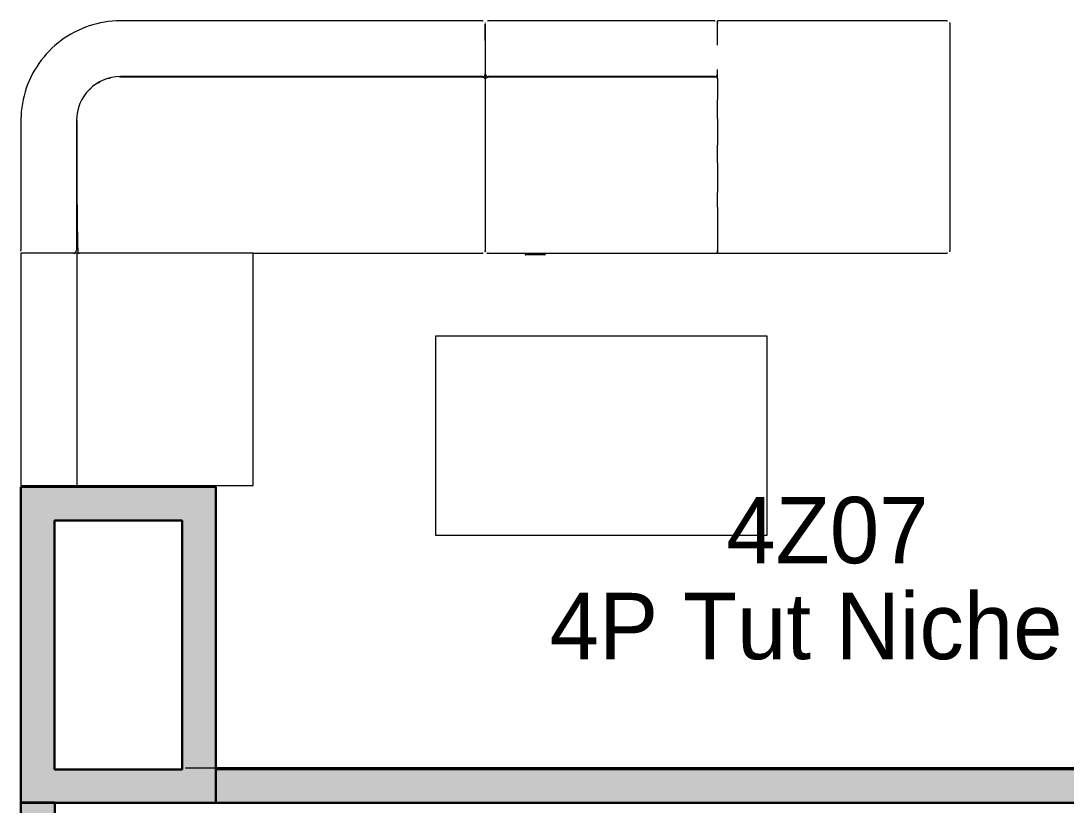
# Model space of a CAD drawing. Header units: millimetres. Extents: x 79795 to 317870, y -36033 to 97293.
# Drawn here: x 226351 to 229502, y 25949 to 28311 of the extents above; entities that cross this region are included whole.
import ezdxf

# ---------------------------------------------------------------- set-up
doc = ezdxf.new("R2010")
doc.units = ezdxf.units.MM
doc.header["$MEASUREMENT"] = 0
for name, color, linetype, lineweight in [('A-AREA-IDEN', 7, 'CONTINUOUS', 9), ('A-DETL-THIN', 8, 'CONTINUOUS', 9), ('CSM-STL-XX-ZZ-M3-A-XXXX-00001_detached _19_04_21__rvt-1-Level 4$0$A-GENM', 8, 'CONTINUOUS', 9), ('CSM-STL-XX-ZZ-M3-A-XXXX-00001_detached _19_04_21__rvt-1-Level 4$0$A-WALL-PATT', 7, 'CONTINUOUS', 9), ('CSM-STL-XX-ZZ-M3-A-XXXX-00001_detached _19_04_21__rvt-1-Level 4$0$I-WALL', 7, 'CONTINUOUS', 9), ('I-FURN', 8, 'CONTINUOUS', 9)]:
    doc.layers.add(name, color=color, linetype=linetype, lineweight=lineweight)
doc.styles.add('Century Gothic', font='GOTHIC.TTF', dxfattribs={"height": 200})

msp = doc.modelspace()

# ---------------------------------------------------------------- hatches: boundary and pattern name
at = {"layer": 'CSM-STL-XX-ZZ-M3-A-XXXX-00001_detached _19_04_21__rvt-1-Level 4$0$A-WALL-PATT'}
for points in [[(226350.8, 26806.3), (226837.1, 26806.3), (226837.1, 26907.3), (226350.8, 26907.3), (226350.8, 26842.7)], [(226837.1, 25955.3), (226938.1, 25955.3), (226938.1, 26907.3), (226837.1, 26907.3), (226837.1, 26056.3)], [(226451.8, 26056.3), (226451.8, 26806.3), (226350.8, 26806.3), (226350.8, 26056.3)], [(226837.1, 25955.3), (226837.1, 26056.3), (226350.8, 26056.3), (226350.8, 25955.3)], [(226938.1, 25955.3), (230353.7, 25955.3), (230353.7, 26057.3), (226938.1, 26057.3)]]:
    msp.add_hatch(color=256, dxfattribs=at).paths.add_polyline_path(points, flags=0)
h = msp.add_hatch(color=256, dxfattribs=at)
h.paths.add_polyline_path([(226452.8, 15208.3), (226452.8, 16727.8), (226350.8, 16727.8), (226350.8, 15208.3)], flags=0)
h.paths.add_polyline_path([(226452.8, 17737.8), (226452.8, 19427.8), (226350.8, 19427.8), (226350.8, 17737.8)], flags=0)
h.paths.add_polyline_path([(226350.8, 20437.8), (226452.8, 20437.8), (226452.8, 22127.3), (226350.8, 22127.3), (226350.8, 20983.1)], flags=0)
h.paths.add_polyline_path([(226350.8, 23137.3), (226452.8, 23137.3), (226452.8, 24827.3), (226350.8, 24827.3), (226350.8, 23587.4)], flags=0)
h.paths.add_polyline_path([(226452.8, 25837.3), (226452.8, 25956.3), (226350.8, 25956.3), (226350.8, 25837.3)], flags=0)

# ---------------------------------------------------------------- linework, layer by layer
at = {"layer": 'A-DETL-THIN'}
for p, q in [((226520.3, 27611.3), (226350.8, 27611.3)), ((226350.8, 27611.3), (226350.8, 26911.3)), ((227050.8, 27611.3), (226520.3, 27611.3)), ((226520.3, 26911.3), (226520.3, 27611.3)), ((227050.8, 26911.3), (227050.8, 27611.3)), ((226350.8, 26911.3), (226520.3, 26911.3)), ((226520.3, 26911.3), (227050.8, 26911.3))]:
    msp.add_line(p, q, dxfattribs=at)
at = {"layer": 'CSM-STL-XX-ZZ-M3-A-XXXX-00001_detached _19_04_21__rvt-1-Level 4$0$A-GENM'}
for p, q in [((226846.5, 26061.3), (230354, 26061.3)), ((230353.7, 26061.3), (226938.1, 26061.3))]:
    msp.add_line(p, q, dxfattribs=at)
at = {"layer": 'CSM-STL-XX-ZZ-M3-A-XXXX-00001_detached _19_04_21__rvt-1-Level 4$0$I-WALL', "lineweight": 30}
for p, q in [((226837.1, 26907.3), (226350.8, 26907.3)), ((226350.8, 26907.3), (226350.8, 26806.3)), ((226938.1, 26907.3), (226837.1, 26907.3)), ((226938.1, 25955.3), (226938.1, 26907.3)), ((226350.8, 26806.3), (226350.8, 26056.3)), ((226451.8, 26806.3), (226837.1, 26806.3)), ((226451.8, 26056.3), (226451.8, 26806.3)), ((226837.1, 26806.3), (226837.1, 26056.3)), ((226350.8, 26056.3), (226350.8, 25955.3)), ((226837.1, 26056.3), (226451.8, 26056.3)), ((230353.7, 26057.3), (226938.1, 26057.3)), ((226938.1, 26057.3), (226938.1, 25955.3)), ((226350.8, 25956.3), (226350.8, 25837.3)), ((226452.8, 25956.3), (226350.8, 25956.3)), ((226350.8, 25955.3), (226837.1, 25955.3)), ((226452.8, 25837.3), (226452.8, 25956.3)), ((226837.1, 25955.3), (226938.1, 25955.3)), ((226938.1, 25955.3), (230353.7, 25955.3))]:
    msp.add_line(p, q, dxfattribs=at)
at = {"layer": 'I-FURN'}
for p, q in [((226556.5, 28296.1), (226545.1, 28292.1)), ((226567.9, 28299.6), (226556.5, 28296.1)), ((226579.5, 28302.7), (226567.9, 28299.6)), ((226591.2, 28305.3), (226579.5, 28302.7)), ((226603, 28307.5), (226591.2, 28305.3)), ((226614.9, 28309.2), (226603, 28307.5)), ((226626.9, 28310.4), (226614.9, 28309.2)), ((226638.8, 28311.1), (226626.9, 28310.4)), ((226650.8, 28311.3), (226638.8, 28311.1)), ((227741.8, 28311.3), (226650.8, 28311.3)), ((227741.8, 28311.3), (227742.2, 28311.3)), ((227742.2, 28311.3), (227742.6, 28311.3)), ((227742.6, 28311.3), (227742.9, 28311.3)), ((227742.9, 28311.3), (227743.3, 28311.2)), ((227743.3, 28311.2), (227743.6, 28311.1)), ((227743.6, 28311.1), (227744, 28311.1)), ((227750.2, 28305.6), (227750.3, 28305.2)), ((227750.3, 28305.2), (227750.5, 28304.9)), ((227750.5, 28304.9), (227750.6, 28304.6)), ((227750.6, 28304.6), (227750.6, 28304.2)), ((227750.6, 28304.2), (227750.7, 28303.9)), ((227750.7, 28303.9), (227750.8, 28303.5)), ((227750.8, 28301.3), (227750.8, 28021.3)), ((227750.8, 28252.7), (227750.8, 28301.3)), ((227750.8, 28301.3), (227750.8, 28021.3)), ((227750.8, 28301.3), (227750.8, 28252.7)), ((227750.9, 28303.8), (227751, 28304.1)), ((227750.9, 28303.4), (227750.9, 28303.8)), ((227751, 28304.1), (227751.1, 28304.5)), ((227751.1, 28304.5), (227751.2, 28304.8)), ((227751.2, 28304.8), (227751.3, 28305.2)), ((227751.3, 28305.2), (227751.4, 28305.5)), ((227757.6, 28311), (227757.9, 28311.1)), ((227757.9, 28311.1), (227758.3, 28311.2)), ((227758.3, 28311.2), (227758.7, 28311.2)), ((227758.7, 28311.2), (227759, 28311.3)), ((227759, 28311.3), (227759.4, 28311.3)), ((227759.4, 28311.3), (227759.7, 28311.3)), ((228441.8, 28311.3), (227759.8, 28311.3)), ((228441.8, 28311.3), (228442.2, 28311.3)), ((228442.2, 28311.3), (228442.6, 28311.3)), ((228442.6, 28311.3), (228442.9, 28311.3)), ((228442.9, 28311.3), (228443.3, 28311.2)), ((228443.3, 28311.2), (228443.6, 28311.1)), ((228443.6, 28311.1), (228444, 28311.1)), ((228450.2, 28305.6), (228450.3, 28305.2)), ((228450.3, 28305.2), (228450.5, 28304.9)), ((228450.5, 28304.9), (228450.6, 28304.6)), ((228450.6, 28304.6), (228450.6, 28304.2)), ((228450.6, 28304.2), (228450.7, 28303.9)), ((228450.7, 28303.9), (228450.8, 28303.5)), ((229141.8, 28311.3), (228450.8, 28311.3)), ((228450.8, 28303.5), (228450.8, 28311.3)), ((228450.8, 28301.3), (228450.8, 28303.5)), ((228450.8, 28252.7), (228450.8, 28301.3)), ((229141.8, 28311.3), (229142.2, 28311.3)), ((229142.2, 28311.3), (229142.6, 28311.3)), ((229142.6, 28311.3), (229142.9, 28311.3)), ((229142.9, 28311.3), (229143.3, 28311.2)), ((229143.3, 28311.2), (229143.6, 28311.1)), ((229143.6, 28311.1), (229144, 28311.1)), ((229149.6, 28306.9), (229149.8, 28306.6)), ((229149.8, 28306.6), (229149.9, 28306.2)), ((229149.9, 28306.2), (229150.1, 28305.9)), ((229150.1, 28305.9), (229150.2, 28305.6)), ((229150.2, 28305.6), (229150.3, 28305.2)), ((229150.3, 28305.2), (229150.5, 28304.9)), ((229150.5, 28304.9), (229150.6, 28304.6)), ((229150.6, 28304.6), (229150.6, 28304.2)), ((229150.6, 28304.2), (229150.7, 28303.9)), ((229150.7, 28303.9), (229150.8, 28303.5)), ((229150.8, 28303.5), (229150.8, 28303.1)), ((229150.8, 28303.1), (229150.8, 28302.8)), ((229150.8, 28302.8), (229150.8, 28302.4)), ((229150.8, 28302.4), (229150.8, 28302.3)), ((229150.8, 28301.3), (229150.8, 28021.3)), ((226491.5, 28265.5), (226481.4, 28258.9)), ((226501.8, 28271.7), (226491.5, 28265.5)), ((226512.3, 28277.4), (226501.8, 28271.7)), ((226523.1, 28282.8), (226512.3, 28277.4)), ((226534, 28287.6), (226523.1, 28282.8)), ((226545.1, 28292.1), (226534, 28287.6)), ((226453, 28236.9), (226444.2, 28228.8)), ((226462.2, 28244.6), (226453, 28236.9)), ((226471.7, 28252), (226462.2, 28244.6)), ((226481.4, 28258.9), (226471.7, 28252)), ((228450.8, 28238.4), (228450.8, 28253)), ((226419.6, 28202.5), (226412.2, 28193.1)), ((226427.4, 28211.6), (226419.6, 28202.5)), ((226435.6, 28220.3), (226427.4, 28211.6)), ((226444.2, 28228.8), (226435.6, 28220.3)), ((226398.4, 28173.4), (226392.1, 28163.2)), ((226405.1, 28183.4), (226398.4, 28173.4)), ((226412.2, 28193.1), (226405.1, 28183.4)), ((226380.8, 28142), (226375.8, 28131.1)), ((226386.2, 28152.7), (226380.8, 28142)), ((226392.1, 28163.2), (226386.2, 28152.7)), ((227741.8, 28143.7), (226650.8, 28143.7)), ((227741.8, 28141.9), (226650.8, 28141.9)), ((226650.8, 28141.9), (226650.8, 28141.9)), ((227741.8, 28141.9), (227742.2, 28141.9)), ((227742.2, 28141.9), (227742.6, 28141.9)), ((227742.6, 28141.9), (227742.9, 28141.9)), ((227742.9, 28141.9), (227743.3, 28141.8)), ((227743.3, 28141.8), (227743.6, 28141.7)), ((227743.6, 28141.7), (227744, 28141.7)), ((227744, 28141.7), (227744.3, 28141.6)), ((227744.3, 28141.6), (227744.7, 28141.5)), ((227744.7, 28141.5), (227745, 28141.3)), ((227745, 28141.3), (227745.3, 28141.2)), ((227745.3, 28141.2), (227745.7, 28141.1)), ((227745.7, 28141.1), (227746, 28140.9)), ((227746, 28140.9), (227746.3, 28140.7)), ((227746.3, 28140.7), (227746.6, 28140.5)), ((227746.6, 28140.5), (227746.9, 28140.3)), ((227746.9, 28140.3), (227747.2, 28140.1)), ((227747.2, 28140.1), (227747.5, 28139.9)), ((227747.5, 28139.9), (227747.8, 28139.7)), ((227747.8, 28139.7), (227748, 28139.4)), ((227748, 28139.4), (227748.3, 28139.2)), ((227748.3, 28139.2), (227748.5, 28138.9)), ((227748.5, 28138.9), (227748.8, 28138.7)), ((227748.8, 28138.7), (227749, 28138.4)), ((227749, 28138.4), (227749.2, 28138.1)), ((227749.2, 28138.1), (227749.4, 28137.8)), ((227749.4, 28137.8), (227749.6, 28137.5)), ((227749.6, 28137.5), (227749.8, 28137.2)), ((227749.8, 28137.2), (227749.9, 28136.8)), ((227749.9, 28136.8), (227750.1, 28136.5)), ((227750.1, 28136.5), (227750.2, 28136.2)), ((227750.2, 28136.2), (227750.3, 28135.8)), ((227750.3, 28135.8), (227750.5, 28135.5)), ((227751.2, 28135.4), (227751.3, 28135.8)), ((227751.3, 28135.8), (227751.4, 28136.1)), ((227751.4, 28136.1), (227751.5, 28136.4)), ((227751.5, 28136.4), (227751.7, 28136.8)), ((227751.7, 28136.8), (227751.8, 28137.1)), ((227751.8, 28137.1), (227752, 28137.4)), ((227752, 28137.4), (227752.2, 28137.7)), ((227752.2, 28137.7), (227752.4, 28138)), ((227752.4, 28138), (227752.6, 28138.3)), ((227752.6, 28138.3), (227752.8, 28138.6)), ((227752.8, 28138.6), (227753.1, 28138.9)), ((227753.1, 28138.9), (227753.3, 28139.1)), ((227753.3, 28139.1), (227753.6, 28139.4)), ((227753.6, 28139.4), (227753.8, 28139.6)), ((227753.8, 28139.6), (227754.1, 28139.9)), ((227754.1, 28139.9), (227754.4, 28140.1)), ((227754.4, 28140.1), (227754.7, 28140.3)), ((227754.7, 28140.3), (227755, 28140.5)), ((227755, 28140.5), (227755.3, 28140.7)), ((227755.3, 28140.7), (227755.6, 28140.9)), ((227755.6, 28140.9), (227755.9, 28141)), ((227755.9, 28141), (227756.2, 28141.2)), ((227756.2, 28141.2), (227756.6, 28141.3)), ((227756.6, 28141.3), (227756.9, 28141.4)), ((227756.9, 28141.4), (227757.3, 28141.5)), ((227757.3, 28141.5), (227757.6, 28141.6)), ((227757.6, 28141.6), (227757.9, 28141.7)), ((227757.9, 28141.7), (227758.3, 28141.8)), ((227758.3, 28141.8), (227758.7, 28141.8)), ((227758.7, 28141.8), (227759, 28141.9)), ((227759, 28141.9), (227759.4, 28141.9)), ((227759.4, 28141.9), (227759.7, 28141.9)), ((227759.7, 28141.9), (227759.8, 28141.9)), ((228441.8, 28143.7), (227759.8, 28143.7)), ((228450.8, 28141.9), (227759.8, 28141.9)), ((228450.8, 28152.7), (228450.8, 28164.6)), ((228450.8, 28137.3), (228450.8, 28151.7)), ((228450.8, 28137.8), (228450.8, 28133)), ((226367.1, 28108.8), (226363.4, 28097.3)), ((226371.2, 28120), (226367.1, 28108.8)), ((226375.8, 28131.1), (226371.2, 28120)), ((227750.5, 28135.5), (227750.6, 28135.2)), ((227750.6, 28135.2), (227750.6, 28134.8)), ((227750.6, 28134.8), (227750.7, 28134.5)), ((227750.7, 28134.5), (227750.8, 28134.1)), ((227750.8, 28134.1), (227750.8, 28133.7)), ((227750.8, 28133.7), (227750.8, 28133.4)), ((227750.8, 28133.3), (227750.9, 28133.6)), ((227750.8, 28133.4), (227750.8, 28133)), ((227750.8, 28132.9), (227750.8, 28133.3)), ((227750.8, 28133), (227750.8, 28132.9)), ((227750.9, 28134.4), (227751, 28134.7)), ((227750.9, 28134), (227750.9, 28134.4)), ((227750.9, 28133.6), (227750.9, 28134)), ((227751, 28134.7), (227751.1, 28135.1)), ((227751.1, 28135.1), (227751.2, 28135.4)), ((228450.8, 28133), (228450.8, 28074.4)), ((226357.5, 28074.1), (226355.2, 28062.3)), ((226360.2, 28085.8), (226357.5, 28074.1)), ((226363.4, 28097.3), (226360.2, 28085.8)), ((228450.8, 28017.7), (228450.8, 28074.4)), ((226353.4, 28050.5), (226352.1, 28038.5)), ((226355.2, 28062.3), (226353.4, 28050.5)), ((226351.2, 28026.6), (226350.8, 28014.6)), ((226350.8, 28021.3), (226350.8, 27621.3)), ((226350.8, 28014.6), (226350.8, 28011.3)), ((226350.8, 28011.3), (226350.8, 27620.3)), ((226352.1, 28038.5), (226351.2, 28026.6)), ((226518.5, 28011.3), (226518.5, 27620.3)), ((227750.8, 28021.3), (227750.8, 27620.2)), ((227750.8, 28021.3), (227750.8, 27621.3)), ((228450.8, 28017.8), (228450.8, 27937)), ((229150.8, 28021.3), (229150.8, 27620.2)), ((228450.8, 27883.9), (228450.8, 27937)), ((228450.8, 27883.9), (228450.8, 27794.8)), ((228450.8, 27750.7), (228450.8, 27794.8)), ((228450.8, 27750.7), (228450.8, 27619.1)), ((226350.8, 27619.9), (226350.8, 27620.2)), ((226350.9, 27619.5), (226350.8, 27619.9)), ((226350.9, 27619.2), (226350.9, 27619.5)), ((226351, 27618.8), (226350.9, 27619.2)), ((226351, 27618.4), (226351, 27618.8)), ((226351.1, 27618.1), (226351, 27618.4)), ((226357, 27611.8), (226356.7, 27611.9)), ((226357.3, 27611.7), (226357, 27611.8)), ((226357.7, 27611.6), (226357.3, 27611.7)), ((226358, 27611.5), (226357.7, 27611.6)), ((226358.4, 27611.4), (226358, 27611.5)), ((226358.8, 27611.4), (226358.4, 27611.4)), ((226522.7, 27612.7), (226524.2, 27612)), ((226524.2, 27612), (226525.8, 27611.5)), ((226525.8, 27611.5), (226527.5, 27611.3)), ((227050.8, 27611.3), (227743, 27611.3)), ((227050.8, 27611.3), (227741.8, 27611.3)), ((227742.3, 27611.3), (227741.9, 27611.3)), ((227742.6, 27611.4), (227742.3, 27611.3)), ((227743, 27611.4), (227742.6, 27611.4)), ((227743.4, 27611.5), (227743, 27611.4)), ((227743.7, 27611.5), (227743.4, 27611.5)), ((227744.1, 27611.6), (227743.7, 27611.5)), ((227749.8, 27616.2), (227749.6, 27615.9)), ((227750, 27616.5), (227749.8, 27616.2)), ((227750.1, 27616.8), (227750, 27616.5)), ((227750.3, 27617.2), (227750.1, 27616.8)), ((227750.4, 27617.5), (227750.3, 27617.2)), ((227750.5, 27617.8), (227750.4, 27617.5)), ((227750.6, 27618.2), (227750.5, 27617.8)), ((227750.7, 27618.5), (227750.6, 27618.2)), ((227750.8, 27619.2), (227750.7, 27618.9)), ((227750.7, 27618.9), (227750.7, 27618.5)), ((227750.8, 27620.3), (227750.8, 27620)), ((227750.8, 27620.2), (227750.8, 27620.3)), ((227750.8, 27619.9), (227750.8, 27620.2)), ((227750.8, 27620), (227750.8, 27619.6)), ((227750.9, 27619.5), (227750.8, 27619.9)), ((227750.8, 27619.6), (227750.8, 27619.2)), ((227750.9, 27619.2), (227750.9, 27619.5)), ((227751, 27618.8), (227750.9, 27619.2)), ((227751, 27618.4), (227751, 27618.8)), ((227751.1, 27618.1), (227751, 27618.4)), ((227751.2, 27617.7), (227751.1, 27618.1)), ((227751.3, 27617.4), (227751.2, 27617.7)), ((227751.4, 27617.1), (227751.3, 27617.4)), ((227751.6, 27616.7), (227751.4, 27617.1)), ((227751.7, 27616.4), (227751.6, 27616.7)), ((227751.9, 27616.1), (227751.7, 27616.4)), ((227752.1, 27615.8), (227751.9, 27616.1)), ((227755.8, 27611.3), (229143, 27611.3)), ((227758, 27611.5), (227757.7, 27611.6)), ((227758.4, 27611.4), (227758, 27611.5)), ((227758.8, 27611.4), (227758.4, 27611.4)), ((227759.1, 27611.4), (227758.8, 27611.4)), ((227759.5, 27611.3), (227759.1, 27611.4)), ((227759.8, 27611.3), (227759.5, 27611.3)), ((227759.8, 27611.3), (228450.8, 27611.3)), ((227870.8, 27611.3), (227870.8, 27606.3)), ((227870.8, 27606.3), (227871.9, 27606.3)), ((227930.8, 27606.3), (227870.8, 27606.3)), ((227875.8, 27611.3), (227875.8, 27608.8)), ((227925.8, 27608.8), (227925.8, 27611.3)), ((227929.8, 27606.3), (227930.8, 27606.3)), ((227930.8, 27606.3), (227930.8, 27611.3)), ((228450.8, 27611.3), (228450.8, 27619.1)), ((228450.8, 27619.1), (228450.8, 27611.3)), ((228450.8, 27611.3), (229141.8, 27611.3)), ((229142.3, 27611.3), (229141.9, 27611.3)), ((229142.6, 27611.4), (229142.3, 27611.3)), ((229143, 27611.4), (229142.6, 27611.4)), ((229143.4, 27611.5), (229143, 27611.4)), ((229143.7, 27611.5), (229143.4, 27611.5)), ((229144.1, 27611.6), (229143.7, 27611.5)), ((229149.8, 27616.2), (229149.6, 27615.9)), ((229150, 27616.5), (229149.8, 27616.2)), ((229150.1, 27616.8), (229150, 27616.5)), ((229150.3, 27617.2), (229150.1, 27616.8)), ((229150.4, 27617.5), (229150.3, 27617.2)), ((229150.5, 27617.8), (229150.4, 27617.5)), ((229150.6, 27618.2), (229150.5, 27617.8)), ((229150.7, 27618.5), (229150.6, 27618.2)), ((229150.8, 27619.2), (229150.7, 27618.9)), ((229150.7, 27618.9), (229150.7, 27618.5)), ((229150.8, 27620.3), (229150.8, 27620)), ((229150.8, 27620), (229150.8, 27619.6)), ((229150.8, 27619.6), (229150.8, 27619.2)), ((228600.8, 27361.6), (227600.8, 27361.6)), ((227600.8, 27361.6), (227600.8, 26761.6)), ((228600.8, 26761.6), (228600.8, 27361.6)), ((227600.8, 26761.6), (228600.8, 26761.6))]:
    msp.add_line(p, q, dxfattribs=at)
msp.add_arc((226650.8, 28011.3), 132.3, 90, 180, dxfattribs=at)
for centre, major_axis, start_param, end_param in [((227741.8, 28152.6), (-9, 0), 1.570797, 2.356225), ((227741.8, 28152.6), (9, 0), 5.497828, 5.759627), ((227741.8, 28152.6), (9, 0), 5.759635, 6.021436), ((227741.8, 28152.6), (9, 0), 6.021439, 6.283185), ((227759.8, 28152.6), (9, 0), 3.141593, 4.712389), ((228441.8, 28152.6), (-9, 0), 1.570797, 2.356225), ((228441.8, 28152.6), (9, 0), 5.497828, 5.759627), ((228441.8, 28152.6), (9, 0), 5.759635, 6.021436), ((228441.8, 28152.6), (9, 0), 6.021439, 6.283185), ((226509.5, 27620.3), (0, 9), 3.141593, 4.712389)]:
    msp.add_ellipse(centre, major_axis=major_axis, ratio=0.997091, start_param=start_param, end_param=end_param, dxfattribs=at)
for points, knots in [([(226620.5, 28138.8), (226620.3, 28138.7), (226618, 28138.2), (226615.8, 28137.7), (226613.7, 28137.1)], [0.6105778, 0.6105778, 0.6105778, 0.6105778, 0.625, 0.75, 0.75, 0.75, 0.75]), ([(226589.5, 28127.4), (226588.1, 28126.7), (226585.2, 28125.1), (226582.3, 28123.4), (226580.8, 28122.5)], [0.12345038, 0.12345038, 0.12345038, 0.12345038, 0.16666667, 0.21572385, 0.21572385, 0.21572385, 0.21572385]), ([(226524.9, 28049.9), (226524.2, 28047.8), (226523.5, 28045.3), (226522.9, 28042.7), (226522.8, 28042.3)], [0.1870766, 0.1870766, 0.1870766, 0.1870766, 0.3333333, 0.3634714, 0.3634714, 0.3634714, 0.3634714]), ([(226519.1, 28011.5), (226519, 27990.4), (226519, 27947.2), (226519.2, 27859.9), (226519.9, 27750), (226521.2, 27663.1), (226522, 27620.1)], [-0.9929272, -0.9929272, -0.9929272, -0.9929272, -0.8333333, -0.6666667, -0.3333333, -0.0014287, -0.0014287, -0.0014287, -0.0014287]), ([(226522, 27619.5), (226522, 27618.4), (226522.1, 27616.9), (226522.2, 27615.1), (226522.3, 27614), (226522.5, 27613.1), (226522.6, 27612.8), (226522.7, 27612.7)], [-1, -1, -1, -1, -0.7, -0.55, -0.4, -0.2, 0, 0, 0, 0])]:
    msp.add_open_spline(points, degree=3, knots=knots, dxfattribs=at)
for points in [[(226650.8, 28141.9), (226649.7, 28141.8), (226648.7, 28141.8), (226647.6, 28141.8)], [(226561.9, 28108.1), (226559.6, 28106), (226557.4, 28103.8), (226555.2, 28101.5)], [(226539.8, 28082), (226538.2, 28079.5), (226536.5, 28076.9), (226535.2, 28074.2)]]:
    msp.add_open_spline(points, degree=3, dxfattribs=at)

# ---------------------------------------------------------------- texts
at = {"layer": 'A-AREA-IDEN', "style": 'Century Gothic'}
for s, p in [('4Z07', (228477.3, 26677.3)), ('4P Tut Niche', (227944.8, 26388.3))]:
    msp.add_text(s, height=200, dxfattribs=at).set_placement(p)

doc.saveas('drawing.dxf')
